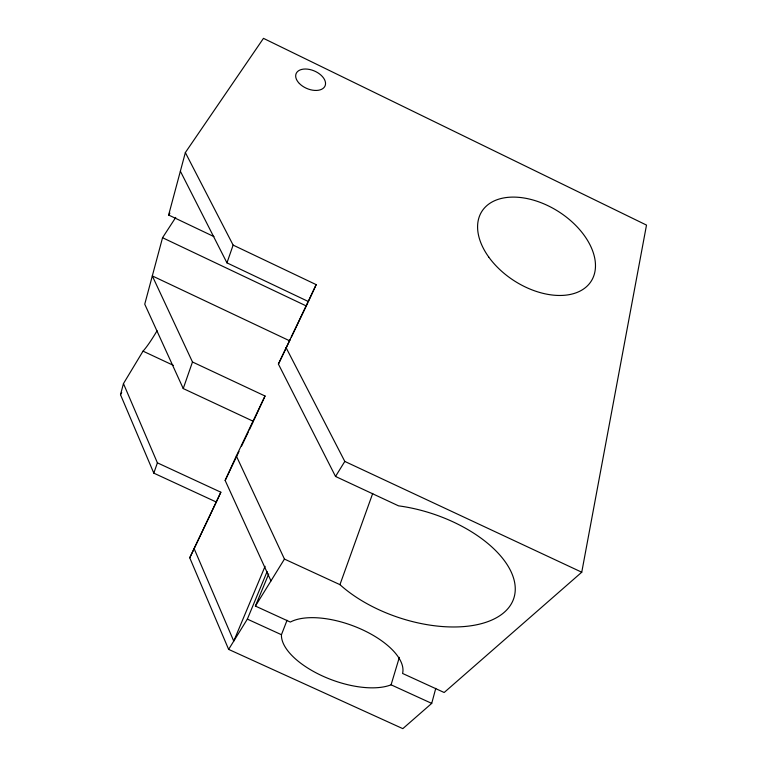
<?xml version="1.0" encoding="UTF-8"?>
<svg xmlns="http://www.w3.org/2000/svg" width="767" height="767" viewBox="0 0 767 767"><rect width="100%" height="100%" fill="white"/><g stroke="black" fill="none" stroke-linecap="round" stroke-linejoin="round"><path stroke-width="1.15" d="M268.699 573.965L255.411 606.074L290.338 622.066A63.891 29.021 20.3 0 1 361.986 629.544A63.891 29.021 20.3 0 1 402.579 673.455L444.17 692.505L581.75 572.211L646.504 225.095L263.464 38.35L185.355 152.566L168.625 215.028L213.955 236.61M123.458 383.605L157.398 462.837L220.848 492.213L216.332 502.049L153.812 473.143L120.496 394.679L123.458 383.605L143.026 351.152A73.891 9.846 -64.9 0 0 157.082 330.73M175.739 217.416L162.546 237.722L144.742 304.183L183.236 388.562L253.398 421.351L249.285 429.951M220.848 492.213L189.746 557.801L228.633 649.39L402.819 728.65L431.716 703.387L435.771 688.363M228.633 649.39L247.348 619.122L281.451 634.712A63.891 29.021 20.3 0 0 322.523 676.005A63.891 29.021 20.3 0 0 391.084 684.816L399.348 657.348M153.812 473.143L157.398 462.837M183.236 388.562L192.479 361.986L152.307 275.919L289.658 340.816M233.13 245.104L316.186 284.643L308.42 301.556L226.955 262.86L233.13 245.104L185.355 152.566M192.479 361.986L265.037 396.012L236.341 455.982L284.452 559.076L339.944 584.655L372.724 493.402M281.451 634.712L287.05 620.263M247.348 619.122L267.127 571.54M265.094 566.286L233.753 641.116L194.041 548.415M270.972 580.887L225.153 480.449L236.341 455.982M339.944 584.655A103.296 54.591 18.5 0 0 509.365 606.812A103.296 54.591 18.5 0 0 398.533 505.846L335.524 476.451L278.402 364.076L316.186 284.643M253.877 420.297L265.037 396.012M225.153 480.449L239.016 451.437M241.586 446.068L248.259 432.099M189.746 557.801L216.332 502.049M278.402 364.076L290.31 339.282M291.345 337.125L307.903 302.629M120.496 394.679L121.723 392.627M255.411 606.074L284.452 559.076M335.524 476.451L344.805 461.427L285.995 347.499M168.625 215.028L169.9 213.092M391.084 684.816L431.716 703.387M143.026 351.152L173.304 365.332M344.805 461.427L581.75 572.211M162.546 237.722L306.311 305.966M180.37 171.204L226.955 262.86M488.713 257.003A64.85 41.092 32.6 0 0 590.283 282.515A64.85 41.092 32.6 0 0 530.572 199.353A64.85 41.092 32.6 0 0 488.713 257.003M299.379 83.507A15.723 9.53 23.1 0 0 324.767 86.508A15.723 9.53 23.1 0 0 307.672 69.155A15.723 9.53 23.1 0 0 299.379 83.507"/></g></svg>
